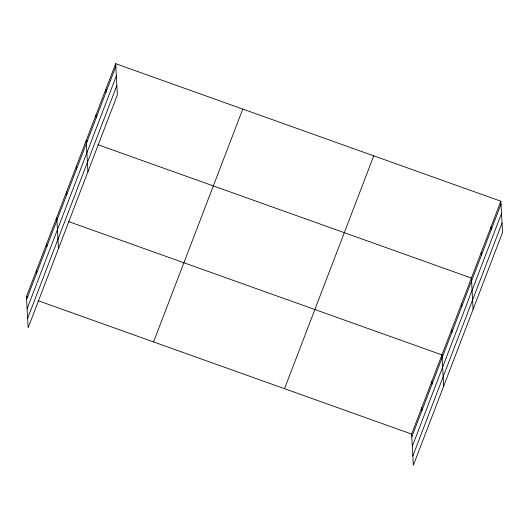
<?xml version="1.0" encoding="UTF-8"?>
<svg xmlns="http://www.w3.org/2000/svg" width="529" height="529" viewBox="0 0 529 529"><rect width="100%" height="100%" fill="white"/><g stroke="black" fill="none" stroke-linecap="round" stroke-linejoin="round"><path stroke-width="0.79" d="M115.666 63.692L117.359 94.922L28.143 327.768L26.45 296.538L115.666 63.692L500.857 201.232L502.55 232.462L413.334 465.308L411.641 434.078L500.857 201.232M26.609 299.407L115.818 66.568M27.111 308.764L116.327 75.925M27.634 318.412L116.849 85.566M153.562 341.926L242.778 109.08M284.529 388.689L373.745 155.843M411.8 436.947L501.016 204.101M412.309 446.304L501.518 213.465M412.832 455.945L502.041 223.106M87.774 141.084L86.22 140.529L87.913 171.76M97.852 144.681L471.418 278.069L473.111 309.3M68.406 221.519L441.979 354.913L443.666 386.137M26.45 296.538L27.997 297.093M38.075 300.69L411.641 434.078M491.044 226.848L491.203 229.718M481.231 252.459L481.39 255.328M461.605 303.686L461.757 306.555M451.792 329.296L451.945 332.166M431.869 381.297L432.021 384.173M421.758 407.687L421.911 410.557M105.853 89.308L106.005 92.178M96.04 114.919L96.192 117.788M76.407 166.146L76.566 169.016M66.594 191.756L66.753 194.632M56.782 217.373L58.474 248.604M46.671 243.757L46.83 246.633M36.561 270.147L36.719 273.017"/></g></svg>
